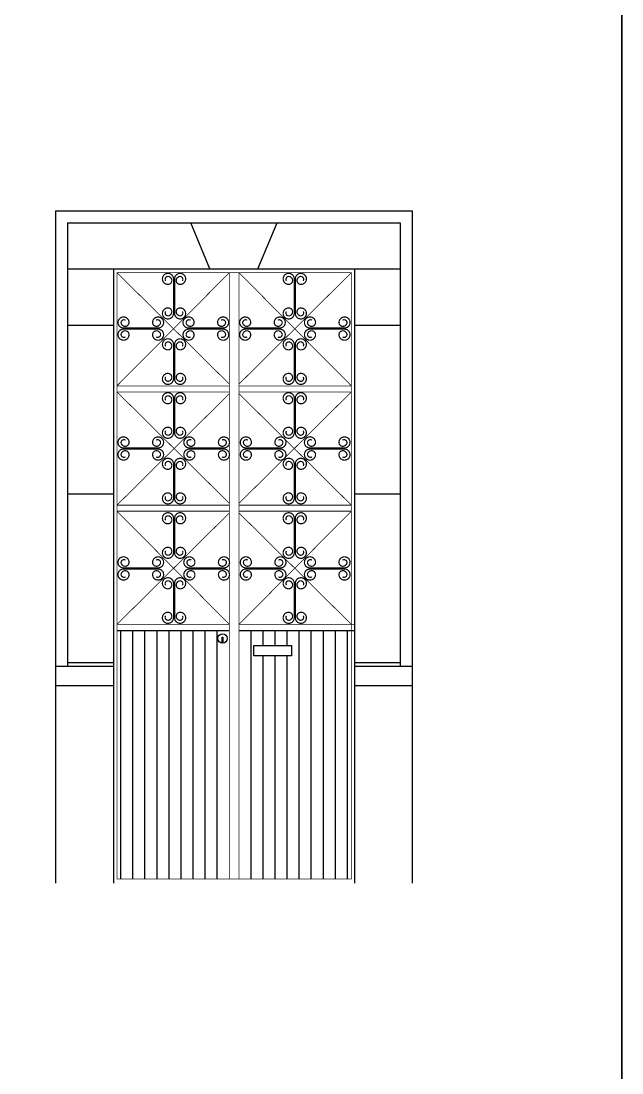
# Model space of a CAD drawing. Extents: x 12262 to 40734, y 30451 to 49613.
# Drawn here: x 38241 to 40734, y 40881 to 45247 of the extents above; entities that cross this region are included whole.
import ezdxf

# ---------------------------------------------------------------- set-up
doc = ezdxf.new("R2010")
doc.units = 0
doc.header["$LTSCALE"] = 0.85
doc.header["$MEASUREMENT"] = 0
doc.layers.get('0').update_dxf_attribs({"linetype": 'CONTINUOUS'})
doc.layers.add('www.cad-blocks.net', color=7, linetype='CONTINUOUS')

# ---------------------------------------------------------------- blocks, each defined once
blk = doc.blocks.new('A$C014B3405')
for p, q in [((0, 2790), (1480, 2790)), ((0, 2790), (0, 0)), ((1480, 2790), (1480, 0)), ((50, 2740), (1430, 2740)), ((50, 2740), (50, 900)), ((640, 2550), (560.8, 2740)), ((840, 2550), (919.2, 2740)), ((1430, 2740), (1430, 900)), ((50, 2550), (1430, 2550)), ((240, 2550), (240, 0)), ((1240, 2550), (1240, 0)), ((50, 2315), (240, 2315)), ((1240, 2315), (1430, 2315)), ((50, 1615), (240, 1615)), ((1240, 1615), (1430, 1615)), ((254.9, 1048.5), (721.2, 1048.5)), ((271.2, 16.3), (271.2, 1048.5)), ((321.2, 16.3), (321.2, 1048.5)), ((371.2, 16.3), (371.2, 1048.5)), ((421.2, 16.3), (421.2, 1048.5)), ((471.2, 16.3), (471.2, 1048.5)), ((521.2, 16.3), (521.2, 1048.5)), ((571.2, 16.3), (571.2, 1048.5)), ((621.2, 16.3), (621.2, 1048.5)), ((671.2, 16.3), (671.2, 1048.5)), ((761.2, 1048.5), (1240, 1048.5)), ((811.2, 16.3), (811.2, 1048.5)), ((861.2, 985.8), (861.2, 1048.5)), ((911.2, 985.8), (911.2, 1048.5)), ((961.2, 985.8), (961.2, 1048.5)), ((1011.2, 16.3), (1011.2, 1048.5)), ((1061.2, 16.3), (1061.2, 1048.5)), ((1111.2, 16.3), (1111.2, 1048.5)), ((1161.2, 16.3), (1161.2, 1048.5)), ((1211.2, 16.3), (1211.2, 1048.5)), ((861.2, 16.3), (861.2, 943.1)), ((911.2, 16.3), (911.2, 943.1)), ((961.2, 16.3), (961.2, 943.1)), ((0, 900), (240, 900)), ((50, 915), (240, 915)), ((1240, 915), (1430, 915)), ((1240, 900), (1480, 900)), ((0, 820), (240, 820)), ((1240, 820), (1480, 820))]:
    blk.add_line(p, q)
at = {"const_width": 3}
blk.add_lwpolyline([(254.9, 2533.5), (1227.4, 2533.5), (1227.4, 16.3), (254.9, 16.3)], close=True, dxfattribs=at)
for points, const_width in [([(254.9, 2533.5), (721.2, 2070.9)], 3), ([(254.9, 2063.5), (721.2, 2533.5)], 3), ([(721.2, 16.3), (721.2, 2533.5)], 3), ([(761.2, 16.3), (761.2, 2533.5)], 3), ([(761.2, 2533.5), (1227.4, 2063.5)], 3), ([(761.2, 2070.9), (1227.4, 2533.5)], 3), ([(489.3, 2507.9), (489.3, 2363.1)], 5), ([(494, 2507.9), (494, 2363.1)], 5), ([(990.2, 2507.9), (990.2, 2363.1)], 5), ([(995, 2507.9), (995, 2363.1)], 5), ([(425.8, 2303.7), (281, 2303.7)], 5), ([(425.8, 2299), (281, 2299)], 5), ([(695.6, 2303.7), (550.8, 2303.7)], 5), ([(695.6, 2299), (550.8, 2299)], 5), ([(930.5, 2303.7), (785.7, 2303.7)], 5), ([(930.5, 2299), (785.7, 2299)], 5), ([(1199.3, 2303.7), (1054.5, 2303.7)], 5), ([(1199.3, 2299), (1054.5, 2299)], 5), ([(489.3, 2236.2), (489.3, 2091.4)], 5), ([(494, 2236.2), (494, 2091.4)], 5), ([(990.2, 2236.2), (990.2, 2091.4)], 5), ([(995, 2236.2), (995, 2091.4)], 5), ([(254.9, 2063.5), (721.2, 2063.5)], 3), ([(761.2, 2063.5), (1227.4, 2063.5)], 3), ([(254.9, 2038.5), (721.2, 2038.5)], 3), ([(254.9, 2038.5), (721.2, 1575.9)], 3), ([(254.9, 1568.5), (721.2, 2031.2)], 3), ([(489.3, 2012.5), (489.3, 1867.8)], 5), ([(494, 2012.5), (494, 1867.8)], 5), ([(761.2, 2038.5), (1227.4, 2038.5)], 3), ([(761.2, 1575.9), (1227.4, 2038.5)], 3), ([(761.2, 2031.2), (1227.4, 1568.5)], 3), ([(990.2, 2012.5), (990.2, 1867.8)], 5), ([(995, 2012.5), (995, 1867.8)], 5), ([(425.8, 1805.9), (281, 1805.9)], 5), ([(425.8, 1801.2), (281, 1801.2)], 5), ([(699, 1805.9), (554.2, 1805.9)], 5), ([(699, 1801.2), (554.2, 1801.2)], 5), ([(933.3, 1805.9), (788.5, 1805.9)], 5), ([(933.3, 1801.2), (788.5, 1801.2)], 5), ([(1199.2, 1805.9), (1054.4, 1805.9)], 5), ([(1199.2, 1801.2), (1054.4, 1801.2)], 5), ([(489.3, 1740.1), (489.3, 1595.3)], 5), ([(494, 1740.1), (494, 1595.3)], 5), ([(990.2, 1740.1), (990.2, 1595.3)], 5), ([(995, 1740.1), (995, 1595.3)], 5), ([(254.9, 1568.5), (721.2, 1568.5)], 3), ([(254.9, 1543.5), (721.2, 1543.5)], 3), ([(254.9, 1543.5), (721.2, 1073.5)], 3), ([(254.9, 1073.5), (721.2, 1536.2)], 3), ([(761.2, 1568.5), (1227.4, 1568.5)], 3), ([(761.2, 1543.5), (1227.4, 1543.5)], 3), ([(761.2, 1073.5), (1227.4, 1543.5)], 3), ([(761.2, 1536.2), (1227.4, 1073.5)], 3), ([(489.3, 1514.4), (489.3, 1369.6)], 5), ([(494, 1514.4), (494, 1369.6)], 5), ([(990.2, 1514.4), (990.2, 1369.6)], 5), ([(995, 1514.4), (995, 1369.6)], 5), ([(425.8, 1308.1), (281, 1308.1)], 5), ([(699, 1308.1), (554.2, 1308.1)], 5), ([(933.3, 1308.1), (788.5, 1308.1)], 5), ([(1199.2, 1308.1), (1054.4, 1308.1)], 5), ([(425.8, 1303.3), (281, 1303.3)], 5), ([(699, 1303.3), (554.2, 1303.3)], 5), ([(933.3, 1303.3), (788.5, 1303.3)], 5), ([(1199.2, 1303.3), (1054.4, 1303.3)], 5), ([(489.3, 1244.5), (489.3, 1099.7)], 5), ([(494, 1244.5), (494, 1099.7)], 5), ([(990.2, 1244.5), (990.2, 1099.7)], 5), ([(995, 1244.5), (995, 1099.7)], 5), ([(254.9, 1073.5), (721.2, 1073.5)], 3), ([(761.2, 1073.5), (1240, 1073.5)], 3)]:
    blk.add_lwpolyline(points, dxfattribs=dict(const_width=const_width))
at = {"const_width": 5}
for points in [[(489.3, 2506.5, 2.445083), (465.7, 2484.7, 0.408984)], [(494, 2506.5, -2.445083), (517.6, 2484.7, -0.408984)], [(990.2, 2506.5, 2.445083), (966.6, 2484.7, 0.408984)], [(995, 2506.5, -2.445083), (1018.6, 2484.7, -0.408984)], [(475.5, 2514.3, 0.898715), (456.9, 2499.4, 1.1127)], [(465.7, 2484.7, 0.752694), (475.5, 2514.3, 1.328561)], [(517.6, 2484.7, -0.752694), (507.8, 2514.3, -1.328561)], [(507.8, 2514.3, -0.898715), (526.4, 2499.4, -1.1127)], [(976.4, 2514.3, 0.898715), (957.8, 2499.4, 1.1127)], [(966.6, 2484.7, 0.752694), (976.4, 2514.3, 1.328561)], [(1018.6, 2484.7, -0.752694), (1008.7, 2514.3, -1.328561)], [(1008.7, 2514.3, -0.898715), (1027.4, 2499.4, -1.1127)], [(465.7, 2387.1, 2.445083), (489.3, 2365.3, 0.408984)], [(456.9, 2372.4, 0.898715), (475.5, 2357.6, 1.1127)], [(475.5, 2357.6, 0.752694), (465.7, 2387.1, 1.328561)], [(517.6, 2387.1, -2.445083), (494, 2365.3, -0.408984)], [(507.8, 2357.6, -0.752694), (517.6, 2387.1, -1.328561)], [(526.4, 2372.4, -0.898715), (507.8, 2357.6, -1.1127)], [(966.6, 2387.1, 2.445083), (990.2, 2365.3, 0.408984)], [(957.8, 2372.4, 0.898715), (976.4, 2357.6, 1.1127)], [(976.4, 2357.6, 0.752694), (966.6, 2387.1, 1.328561)], [(1018.6, 2387.1, -2.445083), (995, 2365.3, -0.408984)], [(1008.7, 2357.6, -0.752694), (1018.6, 2387.1, -1.328561)], [(1027.4, 2372.4, -0.898715), (1008.7, 2357.6, -1.1127)], [(305, 2327.3, 2.445083), (283.2, 2303.7, 0.408984)], [(290.4, 2336.1, 0.898715), (275.5, 2317.5, 1.1127)], [(275.5, 2317.5, 0.752694), (305, 2327.3, 1.328561)], [(424.4, 2303.7, 2.445083), (402.6, 2327.3, 0.408984)], [(402.6, 2327.3, 0.752694), (432.2, 2317.5, 1.328561)], [(432.2, 2317.5, 0.898715), (417.3, 2336.1, 1.1127)], [(574.9, 2327.3, 2.445083), (553, 2303.7, 0.408984)], [(560.2, 2336.1, 0.898715), (545.3, 2317.5, 1.1127)], [(545.3, 2317.5, 0.752694), (574.9, 2327.3, 1.328561)], [(694.3, 2303.7, 2.445083), (672.4, 2327.3, 0.408984)], [(672.4, 2327.3, 0.752694), (702, 2317.5, 1.328561)], [(702, 2317.5, 0.898715), (687.1, 2336.1, 1.1127)], [(809.7, 2327.3, 2.445083), (787.9, 2303.7, 0.408984)], [(795, 2336.1, 0.898715), (780.1, 2317.5, 1.1127)], [(780.1, 2317.5, 0.752694), (809.7, 2327.3, 1.328561)], [(929.1, 2303.7, 2.445083), (907.3, 2327.3, 0.408984)], [(907.3, 2327.3, 0.752694), (936.8, 2317.5, 1.328561)], [(936.8, 2317.5, 0.898715), (922, 2336.1, 1.1127)], [(1078.6, 2327.3, 2.445083), (1056.7, 2303.7, 0.408984)], [(1063.9, 2336.1, 0.898715), (1049, 2317.5, 1.1127)], [(1049, 2317.5, 0.752694), (1078.6, 2327.3, 1.328561)], [(1198, 2303.7, 2.445083), (1176.1, 2327.3, 0.408984)], [(1176.1, 2327.3, 0.752694), (1205.7, 2317.5, 1.328561)], [(1205.7, 2317.5, 0.898715), (1190.8, 2336.1, 1.1127)], [(305, 2275.4, -2.445083), (283.2, 2299, -0.408984)], [(290.4, 2266.6, -0.898715), (275.5, 2285.2, -1.1127)], [(275.5, 2285.2, -0.752694), (305, 2275.4, -1.328561)], [(424.4, 2299, -2.445083), (402.6, 2275.4, -0.408984)], [(402.6, 2275.4, -0.752694), (432.2, 2285.2, -1.328561)], [(432.2, 2285.2, -0.898715), (417.3, 2266.6, -1.1127)], [(574.9, 2275.4, -2.445083), (553, 2299, -0.408984)], [(560.2, 2266.6, -0.898715), (545.3, 2285.2, -1.1127)], [(545.3, 2285.2, -0.752694), (574.9, 2275.4, -1.328561)], [(694.3, 2299, -2.445083), (672.4, 2275.4, -0.408984)], [(672.4, 2275.4, -0.752694), (702, 2285.2, -1.328561)], [(702, 2285.2, -0.898715), (687.1, 2266.6, -1.1127)], [(809.7, 2275.4, -2.445083), (787.9, 2299, -0.408984)], [(795, 2266.6, -0.898715), (780.1, 2285.2, -1.1127)], [(780.1, 2285.2, -0.752694), (809.7, 2275.4, -1.328561)], [(929.1, 2299, -2.445083), (907.3, 2275.4, -0.408984)], [(907.3, 2275.4, -0.752694), (936.8, 2285.2, -1.328561)], [(936.8, 2285.2, -0.898715), (922, 2266.6, -1.1127)], [(1078.6, 2275.4, -2.445083), (1056.7, 2299, -0.408984)], [(1063.9, 2266.6, -0.898715), (1049, 2285.2, -1.1127)], [(1049, 2285.2, -0.752694), (1078.6, 2275.4, -1.328561)], [(1198, 2299, -2.445083), (1176.1, 2275.4, -0.408984)], [(1176.1, 2275.4, -0.752694), (1205.7, 2285.2, -1.328561)], [(1205.7, 2285.2, -0.898715), (1190.8, 2266.6, -1.1127)], [(489.3, 2234.8, 2.445083), (465.7, 2213, 0.408984)], [(475.5, 2242.6, 0.898715), (456.9, 2227.7, 1.1127)], [(465.7, 2213, 0.752694), (475.5, 2242.6, 1.328561)], [(494, 2234.8, -2.445083), (517.6, 2213, -0.408984)], [(517.6, 2213, -0.752694), (507.8, 2242.6, -1.328561)], [(507.8, 2242.6, -0.898715), (526.4, 2227.7, -1.1127)], [(990.2, 2234.8, 2.445083), (966.6, 2213, 0.408984)], [(976.4, 2242.6, 0.898715), (957.8, 2227.7, 1.1127)], [(966.6, 2213, 0.752694), (976.4, 2242.6, 1.328561)], [(995, 2234.8, -2.445083), (1018.6, 2213, -0.408984)], [(1018.6, 2213, -0.752694), (1008.7, 2242.6, -1.328561)], [(1008.7, 2242.6, -0.898715), (1027.4, 2227.7, -1.1127)], [(465.7, 2115.4, 2.445083), (489.3, 2093.6, 0.408984)], [(456.9, 2100.7, 0.898715), (475.5, 2085.9, 1.1127)], [(475.5, 2085.9, 0.752694), (465.7, 2115.4, 1.328561)], [(517.6, 2115.4, -2.445083), (494, 2093.6, -0.408984)], [(507.8, 2085.9, -0.752694), (517.6, 2115.4, -1.328561)], [(526.4, 2100.7, -0.898715), (507.8, 2085.9, -1.1127)], [(966.6, 2115.4, 2.445083), (990.2, 2093.6, 0.408984)], [(957.8, 2100.7, 0.898715), (976.4, 2085.9, 1.1127)], [(976.4, 2085.9, 0.752694), (966.6, 2115.4, 1.328561)], [(1018.6, 2115.4, -2.445083), (995, 2093.6, -0.408984)], [(1008.7, 2085.9, -0.752694), (1018.6, 2115.4, -1.328561)], [(1027.4, 2100.7, -0.898715), (1008.7, 2085.9, -1.1127)], [(489.3, 2011.2, 2.445083), (465.7, 1989.4, 0.408984)], [(475.5, 2018.9, 0.898715), (456.9, 2004.1, 1.1127)], [(465.7, 1989.4, 0.752694), (475.5, 2018.9, 1.328561)], [(494, 2011.2, -2.445083), (517.6, 1989.4, -0.408984)], [(517.6, 1989.4, -0.752694), (507.8, 2018.9, -1.328561)], [(507.8, 2018.9, -0.898715), (526.4, 2004.1, -1.1127)], [(990.2, 2011.2, 2.445083), (966.6, 1989.4, 0.408984)], [(976.4, 2018.9, 0.898715), (957.8, 2004.1, 1.1127)], [(966.6, 1989.4, 0.752694), (976.4, 2018.9, 1.328561)], [(995, 2011.2, -2.445083), (1018.6, 1989.4, -0.408984)], [(1018.6, 1989.4, -0.752694), (1008.7, 2018.9, -1.328561)], [(1008.7, 2018.9, -0.898715), (1027.4, 2004.1, -1.1127)], [(465.7, 1891.8, 2.445083), (489.3, 1870, 0.408984)], [(456.9, 1877.1, 0.898715), (475.5, 1862.2, 1.1127)], [(475.5, 1862.2, 0.752694), (465.7, 1891.8, 1.328561)], [(517.6, 1891.8, -2.445083), (494, 1870, -0.408984)], [(507.8, 1862.2, -0.752694), (517.6, 1891.8, -1.328561)], [(526.4, 1877.1, -0.898715), (507.8, 1862.2, -1.1127)], [(966.6, 1891.8, 2.445083), (990.2, 1870, 0.408984)], [(957.8, 1877.1, 0.898715), (976.4, 1862.2, 1.1127)], [(976.4, 1862.2, 0.752694), (966.6, 1891.8, 1.328561)], [(1018.6, 1891.8, -2.445083), (995, 1870, -0.408984)], [(1008.7, 1862.2, -0.752694), (1018.6, 1891.8, -1.328561)], [(1027.4, 1877.1, -0.898715), (1008.7, 1862.2, -1.1127)], [(305, 1829.5, 2.445083), (283.2, 1805.9, 0.408984)], [(290.4, 1838.3, 0.898715), (275.5, 1819.7, 1.1127)], [(424.4, 1805.9, 2.445083), (402.6, 1829.5, 0.408984)], [(432.2, 1819.7, 0.898715), (417.3, 1838.3, 1.1127)], [(578.2, 1829.5, 2.445083), (556.4, 1805.9, 0.408984)], [(563.5, 1838.3, 0.898715), (548.7, 1819.7, 1.1127)], [(697.6, 1805.9, 2.445083), (675.8, 1829.5, 0.408984)], [(705.4, 1819.7, 0.898715), (690.5, 1838.3, 1.1127)], [(812.6, 1829.5, 2.445083), (790.7, 1805.9, 0.408984)], [(797.9, 1838.3, 0.898715), (783, 1819.7, 1.1127)], [(932, 1805.9, 2.445083), (910.1, 1829.5, 0.408984)], [(939.7, 1819.7, 0.898715), (924.8, 1838.3, 1.1127)], [(1078.5, 1829.5, 2.445083), (1056.6, 1805.9, 0.408984)], [(1063.8, 1838.3, 0.898715), (1048.9, 1819.7, 1.1127)], [(1197.9, 1805.9, 2.445083), (1176, 1829.5, 0.408984)], [(1205.6, 1819.7, 0.898715), (1190.7, 1838.3, 1.1127)], [(305, 1777.6, -2.445083), (283.2, 1801.2, -0.408984)], [(275.5, 1819.7, 0.752694), (305, 1829.5, 1.328561)], [(275.5, 1787.4, -0.752694), (305, 1777.6, -1.328561)], [(402.6, 1829.5, 0.752694), (432.2, 1819.7, 1.328561)], [(424.4, 1801.2, -2.445083), (402.6, 1777.6, -0.408984)], [(402.6, 1777.6, -0.752694), (432.2, 1787.4, -1.328561)], [(578.2, 1777.6, -2.445083), (556.4, 1801.2, -0.408984)], [(548.7, 1819.7, 0.752694), (578.2, 1829.5, 1.328561)], [(548.7, 1787.4, -0.752694), (578.2, 1777.6, -1.328561)], [(675.8, 1829.5, 0.752694), (705.4, 1819.7, 1.328561)], [(697.6, 1801.2, -2.445083), (675.8, 1777.6, -0.408984)], [(675.8, 1777.6, -0.752694), (705.4, 1787.4, -1.328561)], [(812.6, 1777.6, -2.445083), (790.7, 1801.2, -0.408984)], [(783, 1819.7, 0.752694), (812.6, 1829.5, 1.328561)], [(783, 1787.4, -0.752694), (812.6, 1777.6, -1.328561)], [(910.1, 1829.5, 0.752694), (939.7, 1819.7, 1.328561)], [(932, 1801.2, -2.445083), (910.1, 1777.6, -0.408984)], [(910.1, 1777.6, -0.752694), (939.7, 1787.4, -1.328561)], [(1078.5, 1777.6, -2.445083), (1056.6, 1801.2, -0.408984)], [(1048.9, 1819.7, 0.752694), (1078.5, 1829.5, 1.328561)], [(1048.9, 1787.4, -0.752694), (1078.5, 1777.6, -1.328561)], [(1176, 1829.5, 0.752694), (1205.6, 1819.7, 1.328561)], [(1197.9, 1801.2, -2.445083), (1176, 1777.6, -0.408984)], [(1176, 1777.6, -0.752694), (1205.6, 1787.4, -1.328561)], [(290.4, 1768.8, -0.898715), (275.5, 1787.4, -1.1127)], [(432.2, 1787.4, -0.898715), (417.3, 1768.8, -1.1127)], [(489.3, 1738.8, 2.445083), (465.7, 1717, 0.408984)], [(475.5, 1746.5, 0.898715), (456.9, 1731.6, 1.1127)], [(465.7, 1717, 0.752694), (475.5, 1746.5, 1.328561)], [(494, 1738.8, -2.445083), (517.6, 1717, -0.408984)], [(517.6, 1717, -0.752694), (507.8, 1746.5, -1.328561)], [(507.8, 1746.5, -0.898715), (526.4, 1731.6, -1.1127)], [(563.5, 1768.8, -0.898715), (548.7, 1787.4, -1.1127)], [(705.4, 1787.4, -0.898715), (690.5, 1768.8, -1.1127)], [(797.9, 1768.8, -0.898715), (783, 1787.4, -1.1127)], [(939.7, 1787.4, -0.898715), (924.8, 1768.8, -1.1127)], [(990.2, 1738.8, 2.445083), (966.6, 1717, 0.408984)], [(976.4, 1746.5, 0.898715), (957.8, 1731.6, 1.1127)], [(966.6, 1717, 0.752694), (976.4, 1746.5, 1.328561)], [(995, 1738.8, -2.445083), (1018.6, 1717, -0.408984)], [(1018.6, 1717, -0.752694), (1008.7, 1746.5, -1.328561)], [(1008.7, 1746.5, -0.898715), (1027.4, 1731.6, -1.1127)], [(1063.8, 1768.8, -0.898715), (1048.9, 1787.4, -1.1127)], [(1205.6, 1787.4, -0.898715), (1190.7, 1768.8, -1.1127)], [(465.7, 1619.4, 2.445083), (489.3, 1597.6, 0.408984)], [(475.5, 1589.8, 0.752694), (465.7, 1619.4, 1.328561)], [(517.6, 1619.4, -2.445083), (494, 1597.6, -0.408984)], [(507.8, 1589.8, -0.752694), (517.6, 1619.4, -1.328561)], [(966.6, 1619.4, 2.445083), (990.2, 1597.6, 0.408984)], [(976.4, 1589.8, 0.752694), (966.6, 1619.4, 1.328561)], [(1018.6, 1619.4, -2.445083), (995, 1597.6, -0.408984)], [(1008.7, 1589.8, -0.752694), (1018.6, 1619.4, -1.328561)], [(456.9, 1604.7, 0.898715), (475.5, 1589.8, 1.1127)], [(526.4, 1604.7, -0.898715), (507.8, 1589.8, -1.1127)], [(957.8, 1604.7, 0.898715), (976.4, 1589.8, 1.1127)], [(1027.4, 1604.7, -0.898715), (1008.7, 1589.8, -1.1127)], [(489.3, 1513, 2.445083), (465.7, 1491.2, 0.408984)], [(494, 1513, -2.445083), (517.6, 1491.2, -0.408984)], [(990.2, 1513, 2.445083), (966.6, 1491.2, 0.408984)], [(995, 1513, -2.445083), (1018.6, 1491.2, -0.408984)], [(475.5, 1520.8, 0.898715), (456.9, 1505.9, 1.1127)], [(465.7, 1491.2, 0.752694), (475.5, 1520.8, 1.328561)], [(517.6, 1491.2, -0.752694), (507.8, 1520.8, -1.328561)], [(507.8, 1520.8, -0.898715), (526.4, 1505.9, -1.1127)], [(976.4, 1520.8, 0.898715), (957.8, 1505.9, 1.1127)], [(966.6, 1491.2, 0.752694), (976.4, 1520.8, 1.328561)], [(1018.6, 1491.2, -0.752694), (1008.7, 1520.8, -1.328561)], [(1008.7, 1520.8, -0.898715), (1027.4, 1505.9, -1.1127)], [(305, 1331.7, 2.445083), (283.2, 1308.1, 0.408984)], [(424.4, 1308.1, 2.445083), (402.6, 1331.7, 0.408984)], [(465.7, 1393.6, 2.445083), (489.3, 1371.8, 0.408984)], [(456.9, 1378.9, 0.898715), (475.5, 1364.1, 1.1127)], [(475.5, 1364.1, 0.752694), (465.7, 1393.6, 1.328561)], [(517.6, 1393.6, -2.445083), (494, 1371.8, -0.408984)], [(507.8, 1364.1, -0.752694), (517.6, 1393.6, -1.328561)], [(526.4, 1378.9, -0.898715), (507.8, 1364.1, -1.1127)], [(578.2, 1331.7, 2.445083), (556.4, 1308.1, 0.408984)], [(697.6, 1308.1, 2.445083), (675.8, 1331.7, 0.408984)], [(812.6, 1331.7, 2.445083), (790.7, 1308.1, 0.408984)], [(932, 1308.1, 2.445083), (910.1, 1331.7, 0.408984)], [(966.6, 1393.6, 2.445083), (990.2, 1371.8, 0.408984)], [(957.8, 1378.9, 0.898715), (976.4, 1364.1, 1.1127)], [(976.4, 1364.1, 0.752694), (966.6, 1393.6, 1.328561)], [(1018.6, 1393.6, -2.445083), (995, 1371.8, -0.408984)], [(1008.7, 1364.1, -0.752694), (1018.6, 1393.6, -1.328561)], [(1027.4, 1378.9, -0.898715), (1008.7, 1364.1, -1.1127)], [(1078.5, 1331.7, 2.445083), (1056.6, 1308.1, 0.408984)], [(1197.9, 1308.1, 2.445083), (1176, 1331.7, 0.408984)], [(290.4, 1340.4, 0.898715), (275.5, 1321.8, 1.1127)], [(275.5, 1321.8, 0.752694), (305, 1331.7, 1.328561)], [(402.6, 1331.7, 0.752694), (432.2, 1321.8, 1.328561)], [(432.2, 1321.8, 0.898715), (417.3, 1340.4, 1.1127)], [(563.5, 1340.4, 0.898715), (548.7, 1321.8, 1.1127)], [(548.7, 1321.8, 0.752694), (578.2, 1331.7, 1.328561)], [(675.8, 1331.7, 0.752694), (705.4, 1321.8, 1.328561)], [(705.4, 1321.8, 0.898715), (690.5, 1340.4, 1.1127)], [(797.9, 1340.4, 0.898715), (783, 1321.8, 1.1127)], [(783, 1321.8, 0.752694), (812.6, 1331.7, 1.328561)], [(910.1, 1331.7, 0.752694), (939.7, 1321.8, 1.328561)], [(939.7, 1321.8, 0.898715), (924.8, 1340.4, 1.1127)], [(1063.8, 1340.4, 0.898715), (1048.9, 1321.8, 1.1127)], [(1048.9, 1321.8, 0.752694), (1078.5, 1331.7, 1.328561)], [(1176, 1331.7, 0.752694), (1205.6, 1321.8, 1.328561)], [(1205.6, 1321.8, 0.898715), (1190.7, 1340.4, 1.1127)], [(305, 1279.7, -2.445083), (283.2, 1303.3, -0.408984)], [(290.4, 1270.9, -0.898715), (275.5, 1289.5, -1.1127)], [(275.5, 1289.5, -0.752694), (305, 1279.7, -1.328561)], [(424.4, 1303.3, -2.445083), (402.6, 1279.7, -0.408984)], [(402.6, 1279.7, -0.752694), (432.2, 1289.5, -1.328561)], [(432.2, 1289.5, -0.898715), (417.3, 1270.9, -1.1127)], [(489.3, 1243.2, 2.445083), (465.7, 1221.3, 0.408984)], [(494, 1243.2, -2.445083), (517.6, 1221.3, -0.408984)], [(578.2, 1279.7, -2.445083), (556.4, 1303.3, -0.408984)], [(563.5, 1270.9, -0.898715), (548.7, 1289.5, -1.1127)], [(548.7, 1289.5, -0.752694), (578.2, 1279.7, -1.328561)], [(697.6, 1303.3, -2.445083), (675.8, 1279.7, -0.408984)], [(675.8, 1279.7, -0.752694), (705.4, 1289.5, -1.328561)], [(705.4, 1289.5, -0.898715), (690.5, 1270.9, -1.1127)], [(812.6, 1279.7, -2.445083), (790.7, 1303.3, -0.408984)], [(797.9, 1270.9, -0.898715), (783, 1289.5, -1.1127)], [(783, 1289.5, -0.752694), (812.6, 1279.7, -1.328561)], [(932, 1303.3, -2.445083), (910.1, 1279.7, -0.408984)], [(910.1, 1279.7, -0.752694), (939.7, 1289.5, -1.328561)], [(939.7, 1289.5, -0.898715), (924.8, 1270.9, -1.1127)], [(990.2, 1243.2, 2.445083), (966.6, 1221.3, 0.408984)], [(995, 1243.2, -2.445083), (1018.6, 1221.3, -0.408984)], [(1078.5, 1279.7, -2.445083), (1056.6, 1303.3, -0.408984)], [(1063.8, 1270.9, -0.898715), (1048.9, 1289.5, -1.1127)], [(1048.9, 1289.5, -0.752694), (1078.5, 1279.7, -1.328561)], [(1197.9, 1303.3, -2.445083), (1176, 1279.7, -0.408984)], [(1176, 1279.7, -0.752694), (1205.6, 1289.5, -1.328561)], [(1205.6, 1289.5, -0.898715), (1190.7, 1270.9, -1.1127)], [(475.5, 1250.9, 0.898715), (456.9, 1236, 1.1127)], [(465.7, 1221.3, 0.752694), (475.5, 1250.9, 1.328561)], [(517.6, 1221.3, -0.752694), (507.8, 1250.9, -1.328561)], [(507.8, 1250.9, -0.898715), (526.4, 1236, -1.1127)], [(976.4, 1250.9, 0.898715), (957.8, 1236, 1.1127)], [(966.6, 1221.3, 0.752694), (976.4, 1250.9, 1.328561)], [(1018.6, 1221.3, -0.752694), (1008.7, 1250.9, -1.328561)], [(1008.7, 1250.9, -0.898715), (1027.4, 1236, -1.1127)], [(465.7, 1123.8, 2.445083), (489.3, 1101.9, 0.408984)], [(456.9, 1109.1, 0.898715), (475.5, 1094.2, 1.1127)], [(475.5, 1094.2, 0.752694), (465.7, 1123.8, 1.328561)], [(517.6, 1123.8, -2.445083), (494, 1101.9, -0.408984)], [(507.8, 1094.2, -0.752694), (517.6, 1123.8, -1.328561)], [(526.4, 1109.1, -0.898715), (507.8, 1094.2, -1.1127)], [(966.6, 1123.8, 2.445083), (990.2, 1101.9, 0.408984)], [(957.8, 1109.1, 0.898715), (976.4, 1094.2, 1.1127)], [(976.4, 1094.2, 0.752694), (966.6, 1123.8, 1.328561)], [(1018.6, 1123.8, -2.445083), (995, 1101.9, -0.408984)], [(1008.7, 1094.2, -0.752694), (1018.6, 1123.8, -1.328561)], [(1027.4, 1109.1, -0.898715), (1008.7, 1094.2, -1.1127)]]:
    blk.add_lwpolyline(points, format="xyb", dxfattribs=at)
for points in [[(691.4, 1020.6), (694.8, 1020.6), (694.8, 996.9), (691.4, 996.9)], [(823.3, 985.8), (978.5, 985.8), (978.5, 943.1), (823.3, 943.1)]]:
    blk.add_lwpolyline(points, close=True)
blk.add_circle((693.1, 1015.5), 19.4)
blk = doc.blocks.new('FORMAT')
at = {"layer": 'www.cad-blocks.net', "color": 155, "true_color": 0x546d8e}
blk.add_line((40733.8, 30450.6), (40733.8, 49612.8), dxfattribs=at)
blk.add_lwpolyline([(14872.5, 48879.2), (40733.8, 48879.2), (40733.8, 30902.9), (14872.5, 30902.9)], close=True, dxfattribs=at)

msp = doc.modelspace()

# ---------------------------------------------------------------- block references
for name, p in [('FORMAT', (0, 0)), ('A$C014B3405', (38383.9, 41668.8))]:
    msp.add_blockref(name, p)

doc.saveas('drawing.dxf')
